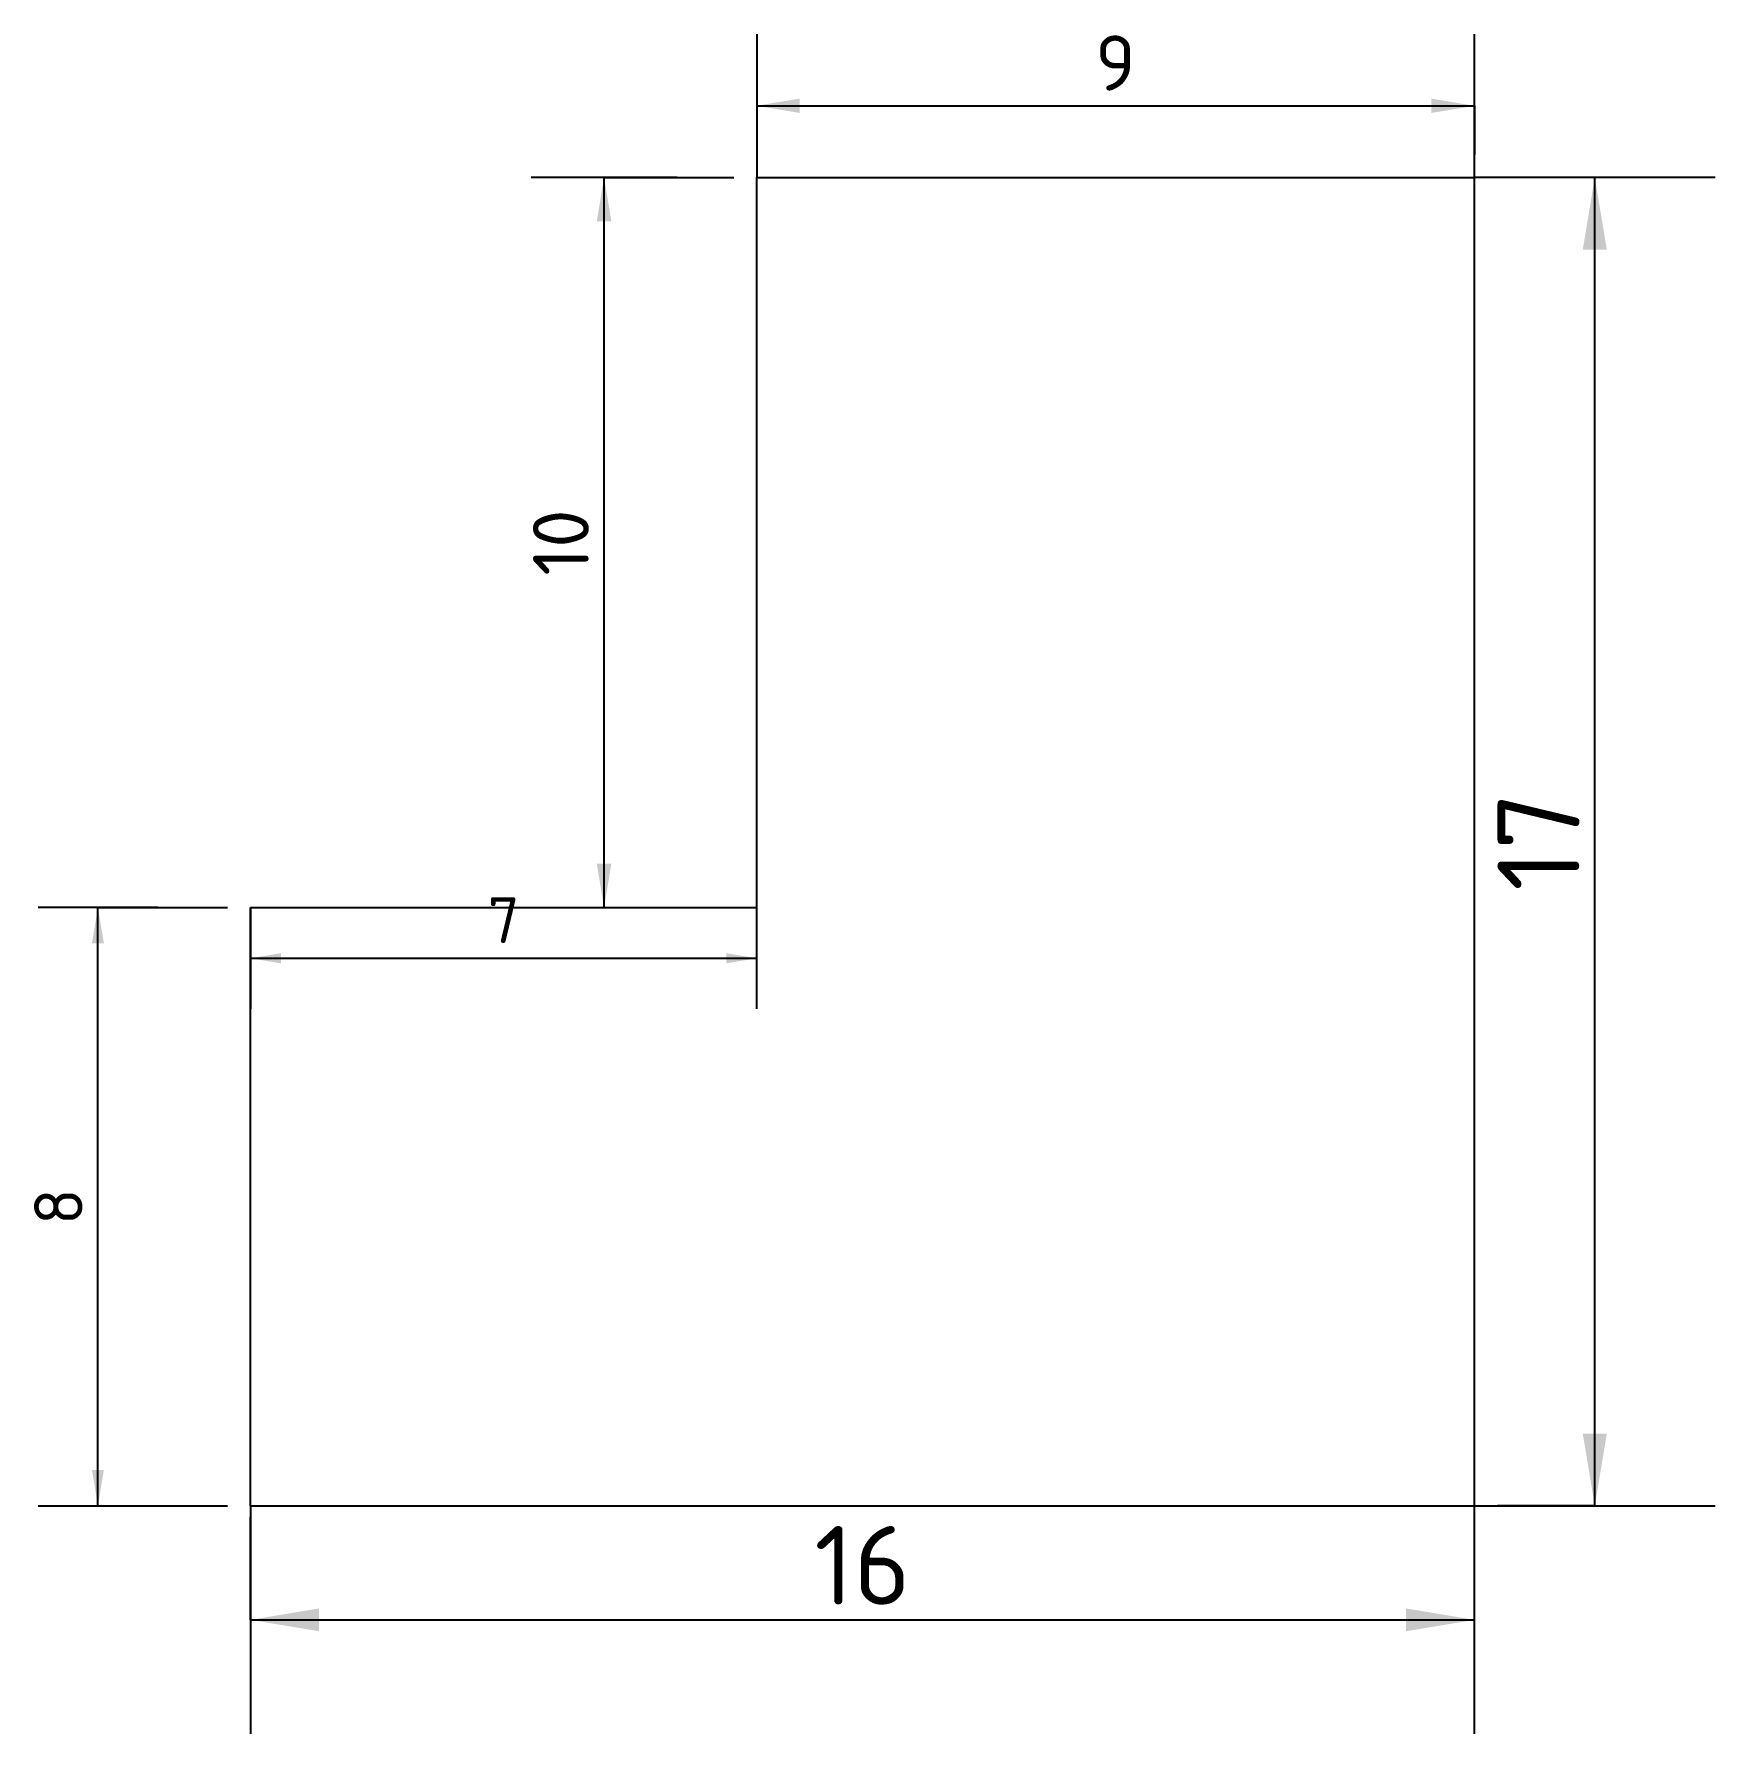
# Model space of a CAD drawing. Extents: x -2.8 to 19.2, y -3 to 19.3.
import ezdxf
from ezdxf.enums import TextEntityAlignment as Align

# ---------------------------------------------------------------- set-up
doc = ezdxf.new("R2010")
doc.units = 0
doc.layers.add('DIMENSIONS', color=1, linetype='CONTINUOUS')
doc.styles.add('ISOCPEUR', font='isocpeur.ttf')

# ---------------------------------------------------------------- blocks, each defined once
blk = doc.blocks.new('DIMTICK_ARROW')
at = {"color": 5}
blk.add_line((0, 0.5), (0, -0.5), dxfattribs=at)
at = {"color": 7}
blk.add_solid([(0, 0), (0.3, 0.05), (0.3, -0.05)], dxfattribs=at)

msp = doc.modelspace()

# ---------------------------------------------------------------- linework, layer by layer
at = {"color": 3}
for p, q in [((6.632, 17.404), (16.037, 17.404)), ((6.632, 7.838), (6.632, 17.404)), ((6.632, 7.838), (6.632, 17.404)), ((6.632, 17.404), (16.037, 17.404)), ((16.037, 0), (16.037, 17.404)), ((16.037, 0), (16.037, 17.404)), ((0, 7.838), (6.632, 7.838)), ((0, 0), (0, 7.838)), ((0, 0), (0, 7.838)), ((0, 7.838), (6.632, 7.838)), ((0, 0), (16.037, 0)), ((0, 0), (16.037, 0))]:
    msp.add_line(p, q, dxfattribs=at)
at = {"layer": 'DIMENSIONS', "color": 7}
for p, q in [((6.632, 18.344), (16.037, 18.344)), ((6.632, 18.344), (16.037, 18.344)), ((6.632, 18.344), (16.037, 18.344)), ((6.632, 18.344), (16.037, 18.344)), ((6.632, 18.344), (16.037, 18.344)), ((6.632, 18.344), (16.037, 18.344)), ((6.632, 18.344), (16.037, 18.344)), ((6.632, 18.344), (16.037, 18.344)), ((6.632, 18.344), (16.037, 18.344)), ((6.632, 18.344), (16.037, 18.344)), ((6.632, 18.344), (16.037, 18.344)), ((4.632, 7.838), (4.632, 17.404)), ((4.632, 7.838), (4.632, 17.404)), ((4.632, 7.838), (4.632, 17.404)), ((4.632, 7.838), (4.632, 17.404)), ((4.632, 7.838), (4.632, 17.404)), ((4.632, 7.838), (4.632, 17.404)), ((4.632, 7.838), (4.632, 17.404)), ((4.632, 7.838), (4.632, 17.404)), ((17.613, 0), (17.613, 17.404)), ((17.613, 0), (17.613, 17.404)), ((17.613, 0), (17.613, 17.404)), ((17.613, 0), (17.613, 17.404)), ((17.613, 0), (17.613, 17.404)), ((17.613, 0), (17.613, 17.404)), ((17.613, 0), (17.613, 17.404)), ((-2, 0), (-2, 7.838)), ((-2, 0), (-2, 7.838)), ((-2, 0), (-2, 7.838)), ((-2, 0), (-2, 7.838)), ((-2, 0), (-2, 7.838)), ((-2, 0), (-2, 7.838)), ((-2, 0), (-2, 7.838)), ((-2, 0), (-2, 7.838)), ((-2, 0), (-2, 7.838)), ((0, 7.174), (6.632, 7.174)), ((0, 7.174), (6.632, 7.174)), ((0, 7.174), (6.632, 7.174)), ((0, 7.174), (6.632, 7.174)), ((0, 7.174), (6.632, 7.174)), ((0, 7.174), (6.632, 7.174)), ((0, 7.174), (6.632, 7.174)), ((0, 7.174), (6.632, 7.174)), ((0, 7.174), (6.632, 7.174)), ((0, 7.174), (6.632, 7.174)), ((0, 7.174), (6.632, 7.174)), ((0, 7.174), (6.632, 7.174)), ((0, -1.495), (16.037, -1.495)), ((0, -1.495), (16.037, -1.495)), ((0, -1.495), (16.037, -1.495)), ((0, -1.495), (16.037, -1.495)), ((0, -1.495), (16.037, -1.495)), ((0, -1.495), (16.037, -1.495)), ((0, -1.495), (16.037, -1.495)), ((0, -1.495), (16.037, -1.495)), ((0, -1.495), (16.037, -1.495)), ((0, -1.495), (16.037, -1.495))]:
    msp.add_line(p, q, dxfattribs=at)
at = {"layer": 'DIMENSIONS', "color": 5}
for p, q in [((6.632, 18.344), (6.632, 17.704)), ((6.632, 18.344), (6.632, 17.704)), ((6.632, 18.344), (6.632, 17.704)), ((6.632, 18.344), (6.632, 17.704)), ((6.632, 18.344), (6.632, 17.704)), ((6.632, 18.344), (6.632, 17.704)), ((6.632, 18.344), (6.632, 17.704)), ((6.632, 18.344), (6.632, 17.704)), ((6.632, 18.344), (6.632, 17.704)), ((6.632, 18.344), (6.632, 17.704)), ((6.632, 18.344), (6.632, 17.704)), ((16.037, 18.344), (16.037, 17.704)), ((16.037, 18.344), (16.037, 17.704)), ((16.037, 18.344), (16.037, 17.704)), ((16.037, 18.344), (16.037, 17.704)), ((16.037, 18.344), (16.037, 17.704)), ((16.037, 18.344), (16.037, 17.704)), ((16.037, 18.344), (16.037, 17.704)), ((16.037, 18.344), (16.037, 17.704)), ((16.037, 18.344), (16.037, 17.704)), ((16.037, 18.344), (16.037, 17.704)), ((16.037, 18.344), (16.037, 17.704)), ((4.632, 17.404), (6.332, 17.404)), ((4.632, 17.404), (6.332, 17.404)), ((4.632, 17.404), (6.332, 17.404)), ((4.632, 17.404), (6.332, 17.404)), ((4.632, 17.404), (6.332, 17.404)), ((4.632, 17.404), (6.332, 17.404)), ((4.632, 17.404), (6.332, 17.404)), ((4.632, 17.404), (6.332, 17.404)), ((17.613, 17.404), (16.337, 17.404)), ((17.613, 17.404), (16.337, 17.404)), ((17.613, 17.404), (16.337, 17.404)), ((17.613, 17.404), (16.337, 17.404)), ((17.613, 17.404), (16.337, 17.404)), ((17.613, 17.404), (16.337, 17.404)), ((17.613, 17.404), (16.337, 17.404)), ((-2, 7.838), (-0.3, 7.838)), ((-2, 7.838), (-0.3, 7.838)), ((-2, 7.838), (-0.3, 7.838)), ((-2, 7.838), (-0.3, 7.838)), ((-2, 7.838), (-0.3, 7.838)), ((-2, 7.838), (-0.3, 7.838)), ((-2, 7.838), (-0.3, 7.838)), ((-2, 7.838), (-0.3, 7.838)), ((-2, 7.838), (-0.3, 7.838)), ((4.632, 7.838), (6.332, 7.838)), ((4.632, 7.838), (6.332, 7.838)), ((4.632, 7.838), (6.332, 7.838)), ((4.632, 7.838), (6.332, 7.838)), ((4.632, 7.838), (6.332, 7.838)), ((4.632, 7.838), (6.332, 7.838)), ((4.632, 7.838), (6.332, 7.838)), ((4.632, 7.838), (6.332, 7.838)), ((0, 7.174), (0, 7.604)), ((0, 7.174), (0, 7.604)), ((0, 7.174), (0, 7.604)), ((0, 7.174), (0, 7.604)), ((0, 7.174), (0, 7.604)), ((0, 7.174), (0, 7.604)), ((0, 7.174), (0, 7.604)), ((0, 7.174), (0, 7.604)), ((0, 7.174), (0, 7.604)), ((0, 7.174), (0, 7.604)), ((0, 7.174), (0, 7.604)), ((0, 7.174), (0, 7.604)), ((6.632, 7.174), (6.632, 7.604)), ((6.632, 7.174), (6.632, 7.604)), ((6.632, 7.174), (6.632, 7.604)), ((6.632, 7.174), (6.632, 7.604)), ((6.632, 7.174), (6.632, 7.604)), ((6.632, 7.174), (6.632, 7.604)), ((6.632, 7.174), (6.632, 7.604)), ((6.632, 7.174), (6.632, 7.604)), ((6.632, 7.174), (6.632, 7.604)), ((6.632, 7.174), (6.632, 7.604)), ((6.632, 7.174), (6.632, 7.604)), ((6.632, 7.174), (6.632, 7.604)), ((-2, 0), (-0.3, 0)), ((-2, 0), (-0.3, 0)), ((-2, 0), (-0.3, 0)), ((-2, 0), (-0.3, 0)), ((-2, 0), (-0.3, 0)), ((-2, 0), (-0.3, 0)), ((-2, 0), (-0.3, 0)), ((-2, 0), (-0.3, 0)), ((-2, 0), (-0.3, 0)), ((0, -1.495), (0, -0.15)), ((0, -1.495), (0, -0.15)), ((0, -1.495), (0, -0.15)), ((0, -1.495), (0, -0.15)), ((0, -1.495), (0, -0.15)), ((0, -1.495), (0, -0.15)), ((0, -1.495), (0, -0.15)), ((0, -1.495), (0, -0.15)), ((0, -1.495), (0, -0.15)), ((0, -1.495), (0, -0.15)), ((16.037, -1.495), (16.037, -0.15)), ((16.037, -1.495), (16.037, -0.15)), ((16.037, -1.495), (16.037, -0.15)), ((16.037, -1.495), (16.037, -0.15)), ((16.037, -1.495), (16.037, -0.15)), ((16.037, -1.495), (16.037, -0.15)), ((16.037, -1.495), (16.037, -0.15)), ((16.037, -1.495), (16.037, -0.15)), ((16.037, -1.495), (16.037, -0.15)), ((16.037, -1.495), (16.037, -0.15)), ((17.613, 0), (16.337, 0)), ((17.613, 0), (16.337, 0)), ((17.613, 0), (16.337, 0)), ((17.613, 0), (16.337, 0)), ((17.613, 0), (16.337, 0)), ((17.613, 0), (16.337, 0)), ((17.613, 0), (16.337, 0))]:
    msp.add_line(p, q, dxfattribs=at)

# ---------------------------------------------------------------- block references
at = {"layer": 'DIMENSIONS'}
for p, xscale, yscale in [((6.632, 18.344), 1.881027077676198, 1.881027077676198), ((6.632, 18.344), 1.881027077676198, 1.881027077676198), ((6.632, 18.344), 1.881027077676198, 1.881027077676198), ((6.632, 18.344), 1.881027077676198, 1.881027077676198), ((6.632, 18.344), 1.881027077676198, 1.881027077676198), ((6.632, 18.344), 1.881027077676198, 1.881027077676198), ((6.632, 18.344), 1.881027077676198, 1.881027077676198), ((6.632, 18.344), 1.881027077676198, 1.881027077676198), ((6.632, 18.344), 1.881027077676198, 1.881027077676198), ((6.632, 18.344), 1.881027077676198, 1.881027077676198), ((6.632, 18.344), 1.881027077676198, 1.881027077676198), ((0, 7.174), 1.32636524707937, 1.32636524707937), ((0, 7.174), 1.32636524707937, 1.32636524707937), ((0, 7.174), 1.32636524707937, 1.32636524707937), ((0, 7.174), 1.32636524707937, 1.32636524707937), ((0, 7.174), 1.32636524707937, 1.32636524707937), ((0, 7.174), 1.32636524707937, 1.32636524707937), ((0, 7.174), 1.32636524707937, 1.32636524707937), ((0, 7.174), 1.32636524707937, 1.32636524707937), ((0, 7.174), 1.32636524707937, 1.32636524707937), ((0, 7.174), 1.32636524707937, 1.32636524707937), ((0, 7.174), 1.32636524707937, 1.32636524707937), ((0, 7.174), 1.32636524707937, 1.32636524707937), ((0, -1.495), 2.9903507388698527, 2.9903507388698527), ((0, -1.495), 2.9903507388698527, 2.9903507388698527), ((0, -1.495), 2.9903507388698527, 2.9903507388698527), ((0, -1.495), 2.9903507388698527, 2.9903507388698527), ((0, -1.495), 2.9903507388698527, 2.9903507388698527), ((0, -1.495), 2.9903507388698527, 2.9903507388698527), ((0, -1.495), 2.9903507388698527, 2.9903507388698527), ((0, -1.495), 2.9903507388698527, 2.9903507388698527), ((0, -1.495), 2.9903507388698527, 2.9903507388698527), ((0, -1.495), 2.9903507388698527, 2.9903507388698527)]:
    msp.add_blockref('DIMTICK_ARROW', p, dxfattribs=dict(at, xscale=xscale, yscale=yscale))
for p, xscale, yscale, rotation in [((16.037, 18.344), 1.881027077676198, 1.881027077676198, 180), ((16.037, 18.344), 1.881027077676198, 1.881027077676198, 180), ((16.037, 18.344), 1.881027077676198, 1.881027077676198, 180), ((16.037, 18.344), 1.881027077676198, 1.881027077676198, 180), ((16.037, 18.344), 1.881027077676198, 1.881027077676198, 180), ((16.037, 18.344), 1.881027077676198, 1.881027077676198, 180), ((16.037, 18.344), 1.881027077676198, 1.881027077676198, 180), ((16.037, 18.344), 1.881027077676198, 1.881027077676198, 180), ((16.037, 18.344), 1.881027077676198, 1.881027077676198, 180), ((16.037, 18.344), 1.881027077676198, 1.881027077676198, 180), ((16.037, 18.344), 1.881027077676198, 1.881027077676198, 180), ((4.632, 17.404), 1.9131813866963037, 1.9131813866963037, 270), ((4.632, 17.404), 1.9131813866963037, 1.9131813866963037, 270), ((4.632, 17.404), 1.9131813866963037, 1.9131813866963037, 270), ((4.632, 17.404), 1.9131813866963037, 1.9131813866963037, 270), ((4.632, 17.404), 1.9131813866963037, 1.9131813866963037, 270), ((4.632, 17.404), 1.9131813866963037, 1.9131813866963037, 270), ((4.632, 17.404), 1.9131813866963037, 1.9131813866963037, 270), ((4.632, 17.404), 1.9131813866963037, 1.9131813866963037, 270), ((17.613, 17.404), 3.1511222839703827, 3.1511222839703827, 270), ((17.613, 17.404), 3.1511222839703827, 3.1511222839703827, 270), ((17.613, 17.404), 3.1511222839703827, 3.1511222839703827, 270), ((17.613, 17.404), 3.1511222839703827, 3.1511222839703827, 270), ((17.613, 17.404), 3.1511222839703827, 3.1511222839703827, 270), ((17.613, 17.404), 3.1511222839703827, 3.1511222839703827, 270), ((17.613, 17.404), 3.1511222839703827, 3.1511222839703827, 270), ((4.632, 7.838), 1.9131813866963037, 1.9131813866963037, 90), ((4.632, 7.838), 1.9131813866963037, 1.9131813866963037, 90), ((4.632, 7.838), 1.9131813866963037, 1.9131813866963037, 90), ((4.632, 7.838), 1.9131813866963037, 1.9131813866963037, 90), ((4.632, 7.838), 1.9131813866963037, 1.9131813866963037, 90), ((4.632, 7.838), 1.9131813866963037, 1.9131813866963037, 90), ((4.632, 7.838), 1.9131813866963037, 1.9131813866963037, 90), ((4.632, 7.838), 1.9131813866963037, 1.9131813866963037, 90), ((-2, 7.838), 1.5675225647301647, 1.5675225647301647, 270), ((-2, 7.838), 1.5675225647301647, 1.5675225647301647, 270), ((-2, 7.838), 1.5675225647301647, 1.5675225647301647, 270), ((-2, 7.838), 1.5675225647301647, 1.5675225647301647, 270), ((-2, 7.838), 1.5675225647301647, 1.5675225647301647, 270), ((-2, 7.838), 1.5675225647301647, 1.5675225647301647, 270), ((-2, 7.838), 1.5675225647301647, 1.5675225647301647, 270), ((-2, 7.838), 1.5675225647301647, 1.5675225647301647, 270), ((-2, 7.838), 1.5675225647301647, 1.5675225647301647, 270), ((6.632, 7.174), 1.32636524707937, 1.32636524707937, 180), ((6.632, 7.174), 1.32636524707937, 1.32636524707937, 180), ((6.632, 7.174), 1.32636524707937, 1.32636524707937, 180), ((6.632, 7.174), 1.32636524707937, 1.32636524707937, 180), ((6.632, 7.174), 1.32636524707937, 1.32636524707937, 180), ((6.632, 7.174), 1.32636524707937, 1.32636524707937, 180), ((6.632, 7.174), 1.32636524707937, 1.32636524707937, 180), ((6.632, 7.174), 1.32636524707937, 1.32636524707937, 180), ((6.632, 7.174), 1.32636524707937, 1.32636524707937, 180), ((6.632, 7.174), 1.32636524707937, 1.32636524707937, 180), ((6.632, 7.174), 1.32636524707937, 1.32636524707937, 180), ((6.632, 7.174), 1.32636524707937, 1.32636524707937, 180), ((17.613, 0), 3.1511222839703827, 3.1511222839703827, 90), ((17.613, 0), 3.1511222839703827, 3.1511222839703827, 90), ((17.613, 0), 3.1511222839703827, 3.1511222839703827, 90), ((17.613, 0), 3.1511222839703827, 3.1511222839703827, 90), ((17.613, 0), 3.1511222839703827, 3.1511222839703827, 90), ((17.613, 0), 3.1511222839703827, 3.1511222839703827, 90), ((17.613, 0), 3.1511222839703827, 3.1511222839703827, 90), ((-2, 0), 1.5675225647301647, 1.5675225647301647, 90), ((-2, 0), 1.5675225647301647, 1.5675225647301647, 90), ((-2, 0), 1.5675225647301647, 1.5675225647301647, 90), ((-2, 0), 1.5675225647301647, 1.5675225647301647, 90), ((-2, 0), 1.5675225647301647, 1.5675225647301647, 90), ((-2, 0), 1.5675225647301647, 1.5675225647301647, 90), ((-2, 0), 1.5675225647301647, 1.5675225647301647, 90), ((-2, 0), 1.5675225647301647, 1.5675225647301647, 90), ((-2, 0), 1.5675225647301647, 1.5675225647301647, 90), ((16.037, -1.495), 2.9903507388698527, 2.9903507388698527, 180), ((16.037, -1.495), 2.9903507388698527, 2.9903507388698527, 180), ((16.037, -1.495), 2.9903507388698527, 2.9903507388698527, 180), ((16.037, -1.495), 2.9903507388698527, 2.9903507388698527, 180), ((16.037, -1.495), 2.9903507388698527, 2.9903507388698527, 180), ((16.037, -1.495), 2.9903507388698527, 2.9903507388698527, 180), ((16.037, -1.495), 2.9903507388698527, 2.9903507388698527, 180), ((16.037, -1.495), 2.9903507388698527, 2.9903507388698527, 180), ((16.037, -1.495), 2.9903507388698527, 2.9903507388698527, 180), ((16.037, -1.495), 2.9903507388698527, 2.9903507388698527, 180)]:
    msp.add_blockref('DIMTICK_ARROW', p, dxfattribs=dict(at, xscale=xscale, yscale=yscale, rotation=rotation))

# ---------------------------------------------------------------- texts
at = {"layer": 'DIMENSIONS', "color": 7, "style": 'ISOCPEUR'}
for s, height, p in [('9', 0.723, (11.334, 18.905)), ('9', 0.723, (11.334, 18.905)), ('9', 0.723, (11.334, 18.905)), ('9', 0.723, (11.334, 18.905)), ('9', 0.723, (11.334, 18.905)), ('9', 0.723, (11.334, 18.905)), ('9', 0.723, (11.334, 18.905)), ('9', 0.723, (11.334, 18.905)), ('9', 0.723, (11.334, 18.905)), ('9', 0.723, (11.334, 18.905)), ('9', 0.723, (11.334, 18.905)), ('7', 0.6, (3.316, 7.674)), ('7', 0.6, (3.316, 7.674)), ('7', 0.6, (3.316, 7.674)), ('7', 0.6, (3.316, 7.674)), ('7', 0.6, (3.316, 7.674)), ('7', 0.6, (3.316, 7.674)), ('7', 0.6, (3.316, 7.674)), ('7', 0.6, (3.316, 7.674)), ('7', 0.6, (3.316, 7.674)), ('7', 0.6, (3.316, 7.674)), ('7', 0.6, (3.316, 7.674)), ('7', 0.6, (3.316, 7.674)), ('16', 1.0307, (8.018, -0.78)), ('16', 1.0307, (8.018, -0.78)), ('16', 1.0307, (8.018, -0.78)), ('16', 1.0307, (8.018, -0.78)), ('16', 1.0307, (8.018, -0.78)), ('16', 1.0307, (8.018, -0.78)), ('16', 1.0307, (8.018, -0.78)), ('16', 1.0307, (8.018, -0.78)), ('16', 1.0307, (8.018, -0.78)), ('16', 1.0307, (8.018, -0.78))]:
    msp.add_text(s, height=height, dxfattribs=at).set_placement(p, align=Align.MIDDLE_CENTER)
for s, height, p in [('10', 0.7314, (4.066, 12.621)), ('10', 0.7314, (4.066, 12.621)), ('10', 0.7314, (4.066, 12.621)), ('10', 0.7314, (4.066, 12.621)), ('10', 0.7314, (4.066, 12.621)), ('10', 0.7314, (4.066, 12.621)), ('10', 0.7314, (4.066, 12.621)), ('10', 0.7314, (4.066, 12.621)), ('17', 1.0753, (16.875, 8.702)), ('17', 1.0753, (16.875, 8.702)), ('17', 1.0753, (16.875, 8.702)), ('17', 1.0753, (16.875, 8.702)), ('17', 1.0753, (16.875, 8.702)), ('17', 1.0753, (16.875, 8.702)), ('17', 1.0753, (16.875, 8.702)), ('8', 0.635, (-2.518, 3.919)), ('8', 0.635, (-2.518, 3.919)), ('8', 0.635, (-2.518, 3.919)), ('8', 0.635, (-2.518, 3.919)), ('8', 0.635, (-2.518, 3.919)), ('8', 0.635, (-2.518, 3.919)), ('8', 0.635, (-2.518, 3.919)), ('8', 0.635, (-2.518, 3.919)), ('8', 0.635, (-2.518, 3.919))]:
    msp.add_text(s, height=height, rotation=90, dxfattribs=at).set_placement(p, align=Align.MIDDLE_CENTER)

doc.saveas('drawing.dxf')
